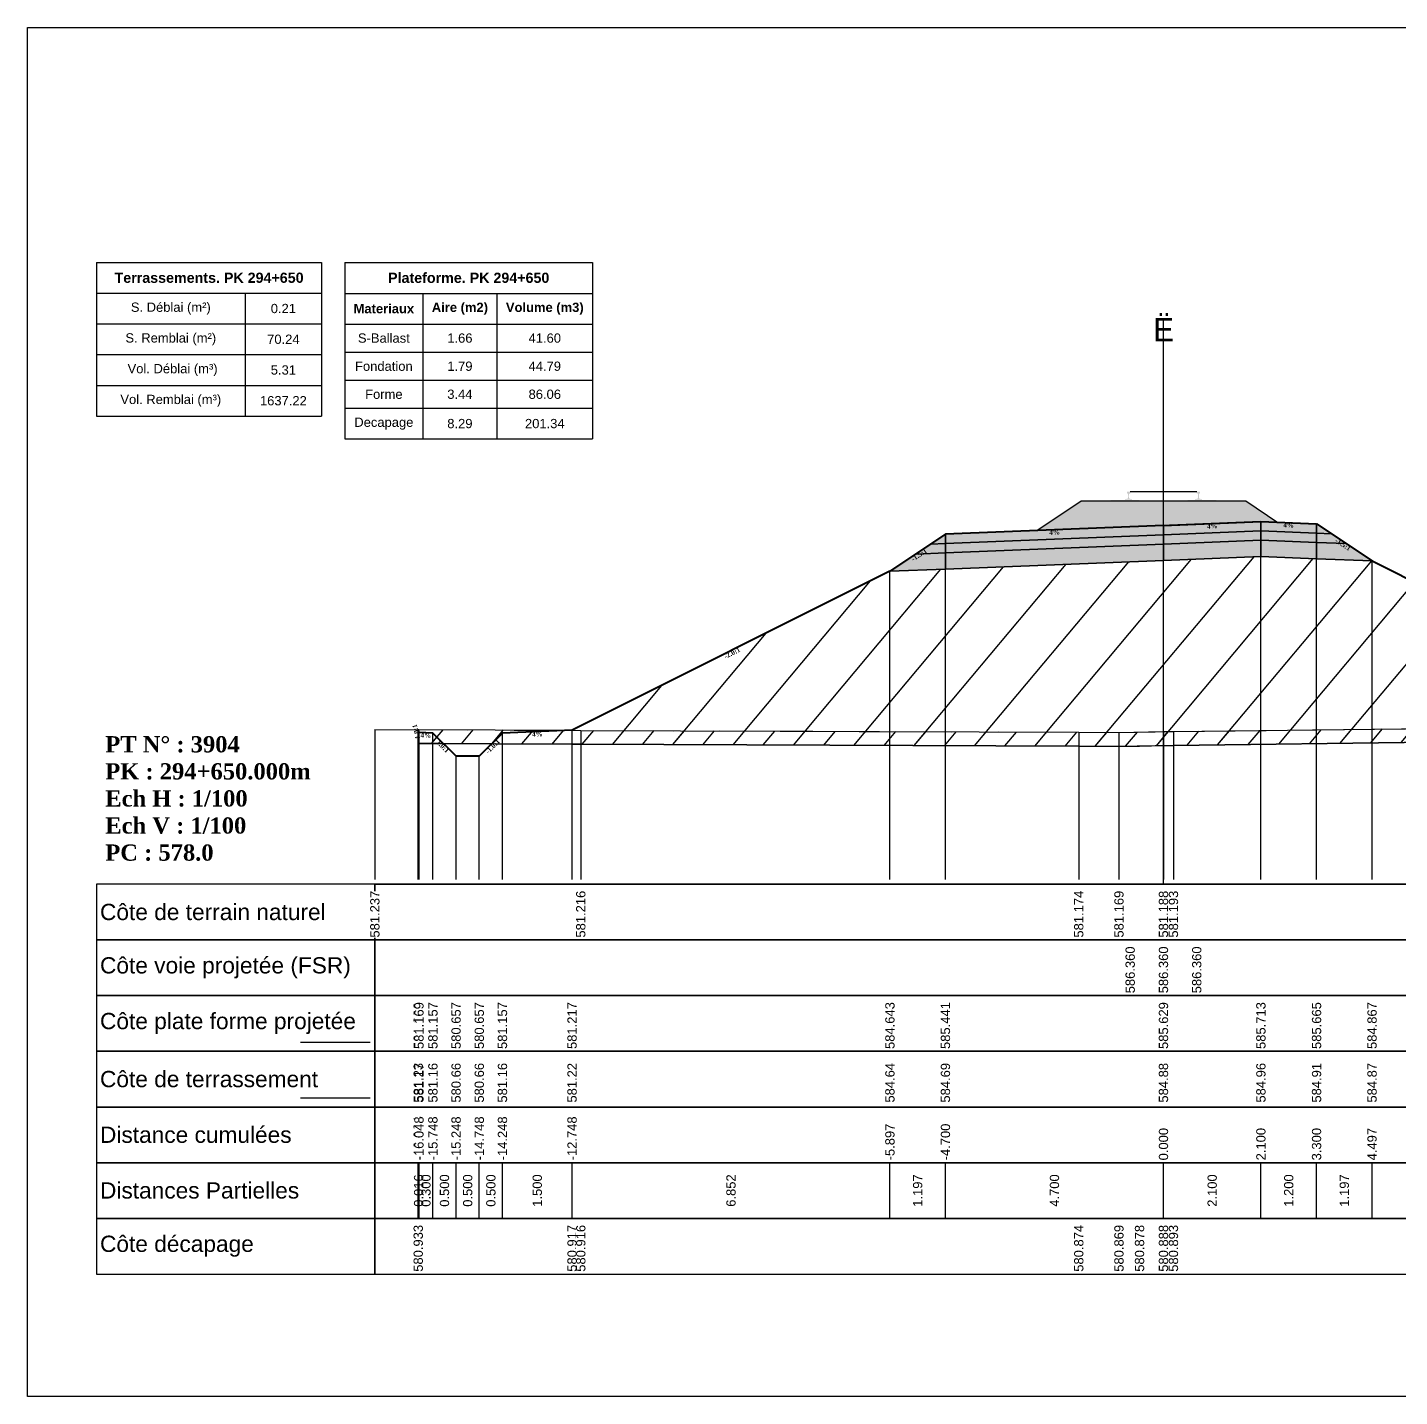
# Model space of a CAD drawing. Header units: millimetres. Extents: x 2762 to 3076, y 916 to 3305.
# Drawn here: x 2797.56 to 2827.14, y 2829.65 to 2859.15 of the extents above; entities that cross this region are included whole.
import ezdxf

# ---------------------------------------------------------------- set-up
doc = ezdxf.new("R2010")
doc.units = ezdxf.units.MM
doc.header["$LTSCALE"] = 2
doc.linetypes.add('CACHE', pattern=[9.525, 6.35, -3.175])
doc.linetypes.add('DASHED', pattern=[0.75, 0.5, -0.25])
for name, color, linetype in [('C-ANNO-TABL', 1, 'Continuous'), ('C-ANNO-TABL-TEXT', 150, 'Continuous'), ('C-ANNO-TABL-TITL', 150, 'Continuous'), ('C-ANNO-TABL-TTBL', 5, 'Continuous'), ('C-ROAD-CORR', 5, 'Continuous'), ('C-ROAD-SCTN', 7, 'Continuous')]:
    doc.layers.add(name, color=color, linetype=linetype)
doc.styles.add('ARIAL', font='arial.ttf')
doc.styles.add('C3D_Etiquette', font='romans.shx')
doc.styles.add('C3D_Profil_Travers', font='romans.shx')
doc.styles.get("Standard").update_dxf_attribs({"font": 'arial.ttf'})

msp = doc.modelspace()

# ---------------------------------------------------------------- hatches: boundary and pattern name
at = {"linetype": 'Continuous', "lineweight": -3}
msp.add_hatch(color=254, dxfattribs=at).paths.add_polyline_path([(2820.837, 2848.76), (2820.837, 2848.945), (2820.952, 2848.966), (2821.3, 2848.966), (2821.3, 2848.972), (2821.226, 2848.972), (2821.226, 2848.982), (2821.227, 2848.983), (2821.229, 2848.983), (2821.23, 2848.984), (2821.25, 2848.985), (2821.253, 2848.986), (2821.256, 2848.987), (2821.284, 2848.997), (2821.287, 2848.999), (2821.288, 2849), (2821.289, 2849.001), (2821.29, 2849.006), (2821.291, 2849.013), (2821.292, 2849.022), (2821.293, 2849.032), (2821.293, 2849.056), (2821.292, 2849.072), (2821.292, 2849.078), (2821.291, 2849.084), (2821.29, 2849.089), (2821.29, 2849.091), (2821.289, 2849.094), (2821.288, 2849.096), (2821.287, 2849.097), (2821.286, 2849.099), (2821.285, 2849.099), (2821.269, 2849.105), (2821.267, 2849.106), (2821.266, 2849.107), (2821.265, 2849.109), (2821.265, 2849.111), (2821.265, 2849.13), (2821.266, 2849.134), (2821.267, 2849.136), (2821.269, 2849.138), (2821.271, 2849.14), (2821.274, 2849.141), (2821.275, 2849.142), (2821.279, 2849.143), (2821.283, 2849.143), (2821.286, 2849.143), (2821.29, 2849.144), (2821.295, 2849.144), (2821.298, 2849.144), (2821.301, 2849.144), (2821.305, 2849.144), (2821.308, 2849.144), (2821.312, 2849.144), (2821.317, 2849.143), (2821.32, 2849.143), (2821.324, 2849.143), (2821.328, 2849.142), (2821.329, 2849.141), (2821.331, 2849.14), (2821.334, 2849.138), (2821.336, 2849.136), (2821.337, 2849.134), (2821.337, 2849.13), (2821.337, 2849.111), (2821.337, 2849.109), (2821.337, 2849.107), (2821.336, 2849.106), (2821.334, 2849.105), (2821.318, 2849.099), (2821.317, 2849.099), (2821.315, 2849.097), (2821.314, 2849.096), (2821.314, 2849.094), (2821.313, 2849.091), (2821.312, 2849.089), (2821.312, 2849.084), (2821.311, 2849.078), (2821.31, 2849.072), (2821.31, 2849.056), (2821.31, 2849.032), (2821.311, 2849.022), (2821.312, 2849.013), (2821.313, 2849.006), (2821.314, 2849.001), (2821.315, 2849), (2821.316, 2848.999), (2821.318, 2848.997), (2821.347, 2848.987), (2821.35, 2848.986), (2821.353, 2848.985), (2821.373, 2848.984), (2821.374, 2848.983), (2821.375, 2848.983), (2821.376, 2848.982), (2821.376, 2848.972), (2821.302, 2848.972), (2821.302, 2848.966), (2821.506, 2848.966), (2821.638, 2848.935), (2822.472, 2848.935), (2822.603, 2848.966), (2822.807, 2848.966), (2822.807, 2848.972), (2822.733, 2848.972), (2822.733, 2848.982), (2822.734, 2848.983), (2822.736, 2848.983), (2822.737, 2848.984), (2822.757, 2848.985), (2822.76, 2848.986), (2822.763, 2848.987), (2822.791, 2848.997), (2822.794, 2848.999), (2822.795, 2849), (2822.796, 2849.001), (2822.797, 2849.006), (2822.798, 2849.013), (2822.799, 2849.022), (2822.8, 2849.032), (2822.8, 2849.056), (2822.799, 2849.072), (2822.799, 2849.078), (2822.798, 2849.084), (2822.797, 2849.089), (2822.797, 2849.091), (2822.796, 2849.094), (2822.795, 2849.096), (2822.794, 2849.097), (2822.793, 2849.099), (2822.792, 2849.099), (2822.776, 2849.105), (2822.774, 2849.106), (2822.773, 2849.107), (2822.772, 2849.109), (2822.772, 2849.111), (2822.772, 2849.13), (2822.773, 2849.134), (2822.774, 2849.136), (2822.776, 2849.138), (2822.778, 2849.14), (2822.781, 2849.141), (2822.782, 2849.142), (2822.786, 2849.143), (2822.79, 2849.143), (2822.793, 2849.143), (2822.797, 2849.144), (2822.802, 2849.144), (2822.805, 2849.144), (2822.808, 2849.144), (2822.812, 2849.144), (2822.815, 2849.144), (2822.819, 2849.144), (2822.824, 2849.143), (2822.827, 2849.143), (2822.831, 2849.143), (2822.835, 2849.142), (2822.836, 2849.141), (2822.838, 2849.14), (2822.841, 2849.138), (2822.843, 2849.136), (2822.844, 2849.134), (2822.844, 2849.13), (2822.844, 2849.111), (2822.844, 2849.109), (2822.844, 2849.107), (2822.843, 2849.106), (2822.841, 2849.105), (2822.825, 2849.099), (2822.824, 2849.099), (2822.822, 2849.097), (2822.821, 2849.096), (2822.821, 2849.094), (2822.82, 2849.091), (2822.819, 2849.089), (2822.819, 2849.084), (2822.818, 2849.078), (2822.817, 2849.072), (2822.817, 2849.056), (2822.817, 2849.032), (2822.818, 2849.022), (2822.819, 2849.013), (2822.82, 2849.006), (2822.821, 2849.001), (2822.822, 2849), (2822.823, 2848.999), (2822.825, 2848.997), (2822.854, 2848.987), (2822.857, 2848.986), (2822.86, 2848.985), (2822.88, 2848.984), (2822.881, 2848.983), (2822.882, 2848.983), (2822.883, 2848.982), (2822.883, 2848.972), (2822.809, 2848.972), (2822.809, 2848.966), (2823.157, 2848.966), (2823.272, 2848.945), (2823.272, 2848.76)])
h = msp.add_hatch(dxfattribs=at)
h.set_pattern_fill('GRAVEL', color=252, scale=0.009, style=0)
h.set_pattern_definition([(228.0128, (2819.486781, 2848.532123), (-1.8288, -2.0574), [0.030755, -3.0447435]), (184.96974, (2819.466207, 2848.509263), (2.743199999, 0.228600013), [0.0527764, -5.2248644]), (132.51045, (2819.413629, 2848.504691), (2.286, -2.5146), [0.0372133, -3.684125]), (267.2737, (2819.324475, 2848.447541), (0.2286, 4.572), [0.0480604, -4.7579794]), (292.83365, (2819.322189, 2848.399535), (-1.143, 2.7432), [0.047127, -4.6655827]), (357.2737, (2819.340477, 2848.356101), (-4.572, 0.2286), [0.0480604, -4.7579794]), (37.69424, (2819.388483, 2848.353815), (-2.9718, -2.286), [0.0635574, -6.2921804]), (72.25533, (2819.438775, 2848.392677), (1.6002, 5.0292), [0.0600048, -5.940473]), (121.42957, (2819.457063, 2848.449827), (-1.8288, 2.9718), [0.048223, -4.774099]), (175.23636, (2819.431917, 2848.490975), (2.5146, -0.2286), [0.055054, -2.697654]), (222.39744, (2819.377053, 2848.495547), (-2.7432, -2.5146), [0.071197, -7.0485095]), (138.81407, (2819.55079, 2848.445255), (-1.6002, 1.3716), [0.0243004, -2.405751]), (171.46923, (2819.532501, 2848.461257), (2.9718, -0.4572), [0.0462314, -4.5769175]), (225, (2819.48678, 2848.46812), (-3e-17, -0.2286), [0.032329, -0.29096]), (203.1986, (2819.47078, 2848.495547), (1.143, 0.4572), [0.01741, -1.723556]), (291.8014, (2819.454777, 2848.48869), (-0.2286, 0.6858), [0.024621, -1.206428]), (30.9638, (2819.46392, 2848.46583), (0.6858, 0.4572), [0.039989, -1.292967]), (161.565, (2819.49821, 2848.4864), (0.4572, -0.2286), [0.028916, -0.693981]), (16.38954, (2819.322189, 2848.488689), (2.286, 0.6858), [0.040508, -4.0102944]), (70.34618, (2819.361051, 2848.500119), (-0.9144, -2.5146), [0.033984, -3.3643994]), (293.1986, (2819.49821, 2848.532123), (-0.4572, 1.143), [0.034819, -1.7061465]), (343.61046, (2819.511927, 2848.500119), (-2.286, 0.6858), [0.040508, -4.0102944]), (339.44395, (2819.32219, 2848.346957), (-1.143, 0.4572), [0.039063, -1.914096]), (294.77514, (2819.358765, 2848.333241), (-1.143, 2.5146), [0.0327305, -3.2403234]), (66.8014, (2819.500497, 2848.303523), (0.4572, 1.143), [0.034819, -1.7061465]), (17.35402, (2819.514213, 2848.335527), (-2.9718, -0.9144), [0.0383204, -3.793714]), (69.44395, (2819.388483, 2848.303523), (-0.4572, -1.143), [0.0195316, -1.933628]), (101.3099, (2819.48678, 2848.303523), (-0.2286, 0.9144), [0.011656, -1.1539795]), (165.9638, (2819.484495, 2848.314953), (0.6858, -0.2286), [0.047127, -0.895415]), (186.009, (2819.438775, 2848.326383), (2.286, 0.2286), [0.043674, -4.323723]), (303.69, (2819.46392, 2848.445255), (-0.2286, 0.4572), [0.032969, -0.79126]), (353.15723, (2819.482209, 2848.417823), (3.8862, -0.4572), [0.05756, -5.698441]), (60.9454, (2819.53936, 2848.410965), (-0.9144, -1.6002), [0.023536, -2.330045]), (90, (2819.5508, 2848.43154), (-0.2286, 0.2286), [0.013716, -0.214884]), (120.25644, (2819.434203, 2848.333241), (0.9144, -1.6002), [0.031758, -3.1440547]), (48.0128, (2819.418201, 2848.360673), (1.8288, 2.0574), [0.06151, -3.0139886]), (0, (2819.45935, 2848.4064), (0.2286, 0.2286), [0.059436, -0.169164]), (325.30485, (2819.518785, 2848.406393), (2.286, -1.6002), [0.036145, -3.5783385]), (254.0546, (2819.548503, 2848.38582), (-0.2286, -0.9144), [0.033285, -1.6309485]), (207.64598, (2819.539359, 2848.353815), (-4.3434, -2.286), [0.054193, -5.365122]), (175.42608, (2819.491353, 2848.328669), (-2.9718, 0.2286), [0.0573327, -5.675926])])
h.paths.add_polyline_path([(2819.322, 2848.304), (2820.28, 2848.942), (2823.83, 2848.942), (2824.519, 2848.482), (2824.155, 2848.497)])
h = msp.add_hatch(color=11, dxfattribs=at)
h.paths.add_polyline_path([(2825.355, 2848.249), (2825.355, 2848.449), (2825.674, 2848.236)])
h.paths.add_polyline_path([(2824.155, 2848.297), (2824.155, 2848.497), (2825.355, 2848.449), (2825.355, 2848.249)])
h.paths.add_polyline_path([(2822.055, 2848.213), (2822.055, 2848.413), (2824.155, 2848.497), (2824.155, 2848.297)])
h.paths.add_polyline_path([(2817.355, 2848.025), (2817.355, 2848.225), (2822.055, 2848.413), (2822.055, 2848.213)])
h.paths.add_polyline_path([(2817.035, 2848.012), (2817.355, 2848.225), (2817.355, 2848.025)])
h = msp.add_hatch(color=83, dxfattribs=at)
h.paths.add_polyline_path([(2825.355, 2847.699), (2825.355, 2848.049), (2825.993, 2848.023), (2826.551, 2847.651)])
h.paths.add_polyline_path([(2824.155, 2847.747), (2824.155, 2848.097), (2825.355, 2848.049), (2825.355, 2847.699)])
h.paths.add_polyline_path([(2822.055, 2847.663), (2822.055, 2848.013), (2824.155, 2848.097), (2824.155, 2847.747)])
h.paths.add_polyline_path([(2817.355, 2847.475), (2817.355, 2847.825), (2822.055, 2848.013), (2822.055, 2847.663)])
h.paths.add_polyline_path([(2816.158, 2847.427), (2816.716, 2847.799), (2817.355, 2847.825), (2817.355, 2847.475)])
h = msp.add_hatch(color=30, dxfattribs=at)
h.paths.add_polyline_path([(2825.355, 2848.049), (2825.355, 2848.249), (2825.674, 2848.236), (2825.993, 2848.023)])
h.paths.add_polyline_path([(2824.155, 2848.097), (2824.155, 2848.297), (2825.355, 2848.249), (2825.355, 2848.049)])
h.paths.add_polyline_path([(2822.055, 2848.013), (2822.055, 2848.213), (2824.155, 2848.297), (2824.155, 2848.097)])
h.paths.add_polyline_path([(2817.355, 2847.825), (2817.355, 2848.025), (2822.055, 2848.213), (2822.055, 2848.013)])
h.paths.add_polyline_path([(2816.716, 2847.799), (2817.035, 2848.012), (2817.355, 2848.025), (2817.355, 2847.825)])
h = msp.add_hatch(dxfattribs=at)
h.set_pattern_fill('_U', color=3, angle=50, style=0, pattern_type=0)
h.set_pattern_definition([(50, (2807.5742, 2843.7091), (-0.766044, 0.642788), [])])
h.paths.add_polyline_path([(2807.574, 2843.709), (2807.806, 2843.941), (2809.306, 2844.001), (2816.158, 2847.427), (2824.155, 2847.747), (2826.551, 2847.651), (2833.63, 2844.112), (2833.63, 2843.812), (2822.27, 2843.676), (2821.095, 2843.653), (2820.229, 2843.658), (2809.494, 2843.7)])
h.paths.add_polyline_path([(2805.99, 2843.716), (2805.99, 2844.016), (2806.006, 2843.953), (2806.306, 2843.941), (2806.534, 2843.714)])
h = msp.add_hatch(dxfattribs=at)
h.set_pattern_fill('_U', color=150, scale=0.5, angle=50, style=0, pattern_type=0)
h.set_pattern_definition([(50, (2807.5742, 2843.7091), (-0.383022, 0.321394), [])])
h.paths.add_polyline_path([(2807.574, 2843.709), (2807.806, 2843.941), (2809.306, 2844.001), (2809.494, 2844), (2820.229, 2843.958), (2821.095, 2843.953), (2822.27, 2843.976), (2833.63, 2844.112), (2833.63, 2843.812), (2822.27, 2843.676), (2821.095, 2843.653), (2820.229, 2843.658), (2809.494, 2843.7)])
h.paths.add_polyline_path([(2805.99, 2844.016), (2809.306, 2844.001), (2807.806, 2843.941), (2807.574, 2843.709), (2806.534, 2843.714), (2806.306, 2843.941), (2806.006, 2843.953)])
h.paths.add_polyline_path([(2805.99, 2843.716), (2805.99, 2844.016), (2806.006, 2843.953), (2806.306, 2843.941), (2806.534, 2843.714)])

# ---------------------------------------------------------------- linework, layer by layer
at = {"color": 7, "linetype": 'Continuous', "lineweight": -3}
for p, q in [((2822.055, 2840.684), (2822.055, 2852.884)), ((2805.054, 2840.684), (2839.056, 2840.684)), ((2805.99, 2833.484), (2805.99, 2834.684)), ((2806.006, 2833.484), (2806.006, 2834.684)), ((2806.006, 2833.484), (2806.006, 2834.684)), ((2806.306, 2833.484), (2806.306, 2834.684)), ((2806.306, 2833.484), (2806.306, 2834.684)), ((2806.806, 2833.484), (2806.806, 2834.684)), ((2806.806, 2833.484), (2806.806, 2834.684)), ((2807.306, 2833.484), (2807.306, 2834.684)), ((2807.306, 2833.484), (2807.306, 2834.684)), ((2807.806, 2833.484), (2807.806, 2834.684)), ((2807.806, 2833.484), (2807.806, 2834.684)), ((2809.306, 2833.484), (2809.306, 2834.684)), ((2809.306, 2833.484), (2809.306, 2834.684)), ((2816.158, 2833.484), (2816.158, 2834.684)), ((2816.158, 2833.484), (2816.158, 2834.684)), ((2817.355, 2833.484), (2817.355, 2834.684)), ((2817.355, 2833.484), (2817.355, 2834.684)), ((2822.055, 2833.484), (2822.055, 2834.684)), ((2822.055, 2833.484), (2822.055, 2834.684)), ((2824.155, 2833.484), (2824.155, 2834.684)), ((2824.155, 2833.484), (2824.155, 2834.684)), ((2825.355, 2833.484), (2825.355, 2834.684)), ((2825.355, 2833.484), (2825.355, 2834.684)), ((2826.551, 2833.484), (2826.551, 2834.684)), ((2826.551, 2833.484), (2826.551, 2834.684))]:
    msp.add_line(p, q, dxfattribs=at)
at = {"color": 251, "linetype": 'Continuous', "lineweight": -3}
for p, q in [((2819.322, 2848.304), (2820.28, 2848.942)), ((2820.28, 2848.942), (2823.83, 2848.942)), ((2823.83, 2848.942), (2824.519, 2848.482)), ((2817.355, 2848.225), (2822.055, 2848.413)), ((2824.155, 2848.497), (2819.322, 2848.304)), ((2822.055, 2848.413), (2824.155, 2848.497)), ((2822.055, 2848.213), (2822.055, 2848.413)), ((2822.055, 2848.413), (2822.055, 2848.213)), ((2824.519, 2848.482), (2824.155, 2848.497)), ((2824.155, 2848.297), (2824.155, 2848.497)), ((2824.155, 2848.497), (2825.355, 2848.449)), ((2824.155, 2848.497), (2824.155, 2848.297)), ((2825.355, 2848.249), (2825.355, 2848.449)), ((2825.355, 2848.449), (2825.674, 2848.236)), ((2825.355, 2848.449), (2825.355, 2848.249)), ((2817.035, 2848.012), (2817.355, 2848.225)), ((2817.355, 2848.025), (2817.355, 2848.225)), ((2817.355, 2848.225), (2817.355, 2848.025)), ((2822.055, 2848.213), (2817.355, 2848.025)), ((2824.155, 2848.297), (2822.055, 2848.213)), ((2825.355, 2848.249), (2824.155, 2848.297)), ((2825.674, 2848.236), (2825.355, 2848.249)), ((2817.355, 2848.025), (2817.035, 2848.012))]:
    msp.add_line(p, q, dxfattribs=at)
at = {"color": 53, "linetype": 'Continuous', "lineweight": -3}
for p, q in [((2817.355, 2848.025), (2822.055, 2848.213)), ((2822.055, 2848.213), (2824.155, 2848.297)), ((2822.055, 2848.013), (2822.055, 2848.213)), ((2822.055, 2848.213), (2822.055, 2848.013)), ((2824.155, 2848.097), (2822.055, 2848.013)), ((2822.055, 2848.013), (2824.155, 2848.097)), ((2824.155, 2848.097), (2824.155, 2848.297)), ((2824.155, 2848.297), (2825.355, 2848.249)), ((2824.155, 2848.297), (2824.155, 2848.097)), ((2825.355, 2848.049), (2824.155, 2848.097)), ((2824.155, 2847.747), (2824.155, 2848.097)), ((2824.155, 2848.097), (2825.355, 2848.049)), ((2824.155, 2848.097), (2824.155, 2847.747)), ((2825.355, 2848.049), (2825.355, 2848.249)), ((2825.355, 2848.249), (2825.674, 2848.236)), ((2825.355, 2848.249), (2825.355, 2848.049)), ((2825.674, 2848.236), (2825.993, 2848.023)), ((2816.158, 2847.427), (2816.716, 2847.799)), ((2816.716, 2847.799), (2817.035, 2848.012)), ((2817.355, 2847.825), (2816.716, 2847.799)), ((2816.716, 2847.799), (2817.355, 2847.825)), ((2817.035, 2848.012), (2817.355, 2848.025)), ((2817.355, 2847.825), (2817.355, 2848.025)), ((2817.355, 2848.025), (2817.355, 2847.825)), ((2822.055, 2848.013), (2817.355, 2847.825)), ((2817.355, 2847.825), (2822.055, 2848.013)), ((2817.355, 2847.475), (2817.355, 2847.825)), ((2817.355, 2847.825), (2817.355, 2847.475)), ((2822.055, 2847.663), (2822.055, 2848.013)), ((2822.055, 2848.013), (2822.055, 2847.663)), ((2825.993, 2848.023), (2825.355, 2848.049)), ((2825.355, 2847.699), (2825.355, 2848.049)), ((2825.355, 2848.049), (2825.993, 2848.023)), ((2825.355, 2848.049), (2825.355, 2847.699)), ((2825.993, 2848.023), (2826.551, 2847.651)), ((2817.355, 2847.475), (2816.158, 2847.427)), ((2822.055, 2847.663), (2817.355, 2847.475)), ((2824.155, 2847.747), (2822.055, 2847.663)), ((2825.355, 2847.699), (2824.155, 2847.747)), ((2826.551, 2847.651), (2825.355, 2847.699))]:
    msp.add_line(p, q, dxfattribs=at)
at = {"color": 253, "linetype": 'Continuous', "lineweight": -3}
for p, q in [((2816.158, 2847.427), (2824.155, 2847.747)), ((2824.155, 2847.747), (2826.551, 2847.651)), ((2826.551, 2847.651), (2833.63, 2844.112)), ((2809.306, 2844.001), (2816.158, 2847.427)), ((2805.99, 2844.016), (2809.306, 2844.001)), ((2806.006, 2843.953), (2805.99, 2844.016)), ((2805.99, 2843.716), (2805.99, 2844.016)), ((2805.99, 2844.016), (2806.006, 2843.953)), ((2805.99, 2843.716), (2805.99, 2844.016)), ((2805.99, 2844.016), (2806.006, 2843.953)), ((2806.306, 2843.941), (2806.006, 2843.953)), ((2806.006, 2843.953), (2806.306, 2843.941)), ((2806.006, 2843.953), (2806.306, 2843.941)), ((2806.534, 2843.714), (2806.306, 2843.941)), ((2806.306, 2843.941), (2806.534, 2843.714)), ((2806.306, 2843.941), (2806.534, 2843.714)), ((2807.574, 2843.709), (2807.806, 2843.941)), ((2807.806, 2843.941), (2807.574, 2843.709)), ((2807.574, 2843.709), (2807.806, 2843.941)), ((2807.806, 2843.941), (2809.306, 2844.001)), ((2809.306, 2844.001), (2807.806, 2843.941)), ((2807.806, 2843.941), (2809.306, 2844.001)), ((2809.306, 2844.001), (2809.494, 2844)), ((2809.494, 2844), (2820.229, 2843.958)), ((2820.229, 2843.958), (2821.095, 2843.953)), ((2821.095, 2843.953), (2822.27, 2843.976)), ((2822.27, 2843.976), (2833.63, 2844.112)), ((2806.534, 2843.714), (2805.99, 2843.716)), ((2806.534, 2843.714), (2805.99, 2843.716)), ((2807.574, 2843.709), (2806.534, 2843.714)), ((2806.534, 2843.714), (2807.574, 2843.709)), ((2806.806, 2843.441), (2806.534, 2843.714)), ((2807.574, 2843.709), (2807.306, 2843.441)), ((2809.494, 2843.7), (2807.574, 2843.709)), ((2809.494, 2843.7), (2807.574, 2843.709)), ((2820.229, 2843.658), (2809.494, 2843.7)), ((2820.229, 2843.658), (2809.494, 2843.7)), ((2821.095, 2843.653), (2820.229, 2843.658)), ((2821.095, 2843.653), (2820.229, 2843.658)), ((2822.27, 2843.676), (2821.095, 2843.653)), ((2822.27, 2843.676), (2821.095, 2843.653)), ((2833.63, 2843.812), (2822.27, 2843.676)), ((2833.63, 2843.812), (2822.27, 2843.676)), ((2807.306, 2843.441), (2806.806, 2843.441))]:
    msp.add_line(p, q, dxfattribs=at)
at = {"color": 8, "linetype": 'CACHE', "lineweight": -3}
for p, q in [((2817.355, 2840.784), (2817.355, 2847.475)), ((2822.055, 2840.784), (2822.055, 2847.663)), ((2822.055, 2840.784), (2822.055, 2847.663)), ((2824.155, 2840.784), (2824.155, 2847.747)), ((2825.355, 2840.784), (2825.355, 2847.699)), ((2826.551, 2840.784), (2826.551, 2847.651)), ((2816.158, 2840.784), (2816.158, 2847.427)), ((2805.99, 2840.784), (2805.99, 2844.016)), ((2806.006, 2840.784), (2806.006, 2843.953)), ((2806.306, 2840.784), (2806.306, 2843.941)), ((2807.806, 2840.784), (2807.806, 2843.941)), ((2809.306, 2840.784), (2809.306, 2844.001)), ((2806.806, 2840.784), (2806.806, 2843.441)), ((2807.306, 2840.784), (2807.306, 2843.441))]:
    msp.add_line(p, q, dxfattribs=at)
at = {"color": 105, "linetype": 'DASHED', "lineweight": -3, "ltscale": 2}
for p, q in [((2805.055, 2844.021), (2809.494, 2844)), ((2809.494, 2844), (2820.229, 2843.958)), ((2820.229, 2843.958), (2821.095, 2843.953)), ((2821.095, 2843.953), (2822.055, 2843.972)), ((2822.055, 2843.972), (2822.27, 2843.976)), ((2822.27, 2843.976), (2839.055, 2844.176))]:
    msp.add_line(p, q, dxfattribs=at)
at = {"color": 98, "linetype": 'CACHE', "lineweight": -3}
for p, q in [((2805.055, 2844.021), (2805.055, 2840.784)), ((2809.494, 2844), (2809.494, 2840.784)), ((2820.229, 2843.958), (2820.229, 2840.784)), ((2821.095, 2843.953), (2821.095, 2840.784)), ((2822.055, 2843.972), (2822.055, 2840.784)), ((2822.27, 2843.976), (2822.27, 2840.784))]:
    msp.add_line(p, q, dxfattribs=at)
at = {"color": 6, "linetype": 'Continuous', "lineweight": -3}
for p, q in [((2805.99, 2843.716), (2809.306, 2843.701)), ((2809.306, 2843.701), (2809.494, 2843.7)), ((2809.494, 2843.7), (2820.229, 2843.658)), ((2820.229, 2843.658), (2821.095, 2843.653)), ((2821.095, 2843.653), (2821.539, 2843.662)), ((2821.539, 2843.662), (2822.055, 2843.672)), ((2822.055, 2843.672), (2822.27, 2843.676)), ((2822.27, 2843.676), (2833.63, 2843.812))]:
    msp.add_line(p, q, dxfattribs=at)
at = {"color": 154, "linetype": 'Continuous', "lineweight": -3}
msp.add_line((2803.454, 2837.284), (2804.954, 2837.284), dxfattribs=at)
at = {"color": 1, "linetype": 'Continuous', "lineweight": -3}
msp.add_line((2803.454, 2836.084), (2804.954, 2836.084), dxfattribs=at)
at = {"color": 7, "linetype": 'Continuous', "lineweight": -3}
for points in [[(2805.054, 2839.484), (2805.054, 2840.684), (2799.054, 2840.684), (2799.054, 2839.484)], [(2805.054, 2839.484), (2839.056, 2839.484), (2839.056, 2840.684), (2805.054, 2840.684)], [(2805.054, 2838.284), (2805.054, 2839.484), (2799.054, 2839.484), (2799.054, 2838.284)], [(2805.054, 2838.284), (2839.056, 2838.284), (2839.056, 2839.484), (2805.054, 2839.484)], [(2805.054, 2837.084), (2805.054, 2838.284), (2799.054, 2838.284), (2799.054, 2837.084)], [(2805.054, 2837.084), (2839.056, 2837.084), (2839.056, 2838.284), (2805.054, 2838.284)], [(2805.054, 2835.884), (2805.054, 2837.084), (2799.054, 2837.084), (2799.054, 2835.884)], [(2805.054, 2835.884), (2839.056, 2835.884), (2839.056, 2837.084), (2805.054, 2837.084)], [(2805.054, 2834.684), (2805.054, 2835.884), (2799.054, 2835.884), (2799.054, 2834.684)], [(2805.054, 2834.684), (2839.056, 2834.684), (2839.056, 2835.884), (2805.054, 2835.884)], [(2805.054, 2833.484), (2805.054, 2834.684), (2799.054, 2834.684), (2799.054, 2833.484)], [(2805.054, 2833.484), (2839.056, 2833.484), (2839.056, 2834.684), (2805.054, 2834.684)], [(2805.054, 2832.284), (2805.054, 2833.484), (2799.054, 2833.484), (2799.054, 2832.284)], [(2805.054, 2832.284), (2839.056, 2832.284), (2839.056, 2833.484), (2805.054, 2833.484)]]:
    msp.add_3dface(points, dxfattribs=at)
at = {"layer": 'C-ANNO-TABL', "color": 7, "linetype": 'Continuous', "lineweight": -3}
for p, q in [((2799.054, 2853.419), (2802.256, 2853.419)), ((2802.256, 2853.419), (2803.907, 2853.419)), ((2802.256, 2853.419), (2802.256, 2852.757)), ((2804.407, 2853.416), (2806.089, 2853.416)), ((2806.089, 2853.416), (2807.685, 2853.416)), ((2806.089, 2853.416), (2806.089, 2852.754)), ((2807.685, 2853.416), (2809.748, 2853.416)), ((2807.685, 2853.416), (2807.685, 2852.754)), ((2799.054, 2852.757), (2802.256, 2852.757)), ((2802.256, 2852.757), (2803.907, 2852.757)), ((2802.256, 2852.757), (2802.256, 2852.095)), ((2804.407, 2852.754), (2806.089, 2852.754)), ((2806.089, 2852.754), (2807.685, 2852.754)), ((2806.089, 2852.754), (2806.089, 2852.147)), ((2807.685, 2852.754), (2809.748, 2852.754)), ((2807.685, 2852.754), (2807.685, 2852.147)), ((2799.054, 2852.095), (2802.256, 2852.095)), ((2802.256, 2852.095), (2803.907, 2852.095)), ((2802.256, 2852.095), (2802.256, 2851.432)), ((2804.407, 2852.147), (2806.089, 2852.147)), ((2806.089, 2852.147), (2807.685, 2852.147)), ((2806.089, 2852.147), (2806.089, 2851.543)), ((2807.685, 2852.147), (2809.748, 2852.147)), ((2807.685, 2852.147), (2807.685, 2851.543)), ((2799.054, 2851.432), (2802.256, 2851.432)), ((2802.256, 2851.432), (2803.907, 2851.432)), ((2802.256, 2851.432), (2802.256, 2850.77)), ((2804.407, 2851.543), (2806.089, 2851.543)), ((2806.089, 2851.543), (2807.685, 2851.543)), ((2806.089, 2851.543), (2806.089, 2850.939)), ((2807.685, 2851.543), (2809.748, 2851.543)), ((2807.685, 2851.543), (2807.685, 2850.939)), ((2804.407, 2850.939), (2806.089, 2850.939)), ((2806.089, 2850.939), (2807.685, 2850.939)), ((2806.089, 2850.939), (2806.089, 2850.28)), ((2807.685, 2850.939), (2809.748, 2850.939)), ((2807.685, 2850.939), (2807.685, 2850.28))]:
    msp.add_line(p, q, dxfattribs=at)
at = {"layer": 'C-ANNO-TABL-TTBL', "color": 7, "linetype": 'Continuous', "lineweight": -3}
for p, q in [((2799.054, 2854.084), (2803.907, 2854.084)), ((2799.054, 2854.084), (2799.054, 2853.419)), ((2803.907, 2854.084), (2803.907, 2853.419)), ((2804.407, 2854.084), (2809.748, 2854.084)), ((2804.407, 2854.084), (2804.407, 2853.416)), ((2809.748, 2854.084), (2809.748, 2853.416)), ((2799.054, 2853.419), (2799.054, 2852.757)), ((2803.907, 2853.419), (2803.907, 2852.757)), ((2804.407, 2853.416), (2804.407, 2852.754)), ((2809.748, 2853.416), (2809.748, 2852.754)), ((2799.054, 2852.757), (2799.054, 2852.095)), ((2803.907, 2852.757), (2803.907, 2852.095)), ((2804.407, 2852.754), (2804.407, 2852.147)), ((2809.748, 2852.754), (2809.748, 2852.147)), ((2799.054, 2852.095), (2799.054, 2851.432)), ((2803.907, 2852.095), (2803.907, 2851.432)), ((2804.407, 2852.147), (2804.407, 2851.543)), ((2809.748, 2852.147), (2809.748, 2851.543)), ((2799.054, 2851.432), (2799.054, 2850.77)), ((2803.907, 2851.432), (2803.907, 2850.77)), ((2804.407, 2851.543), (2804.407, 2850.939)), ((2809.748, 2851.543), (2809.748, 2850.939)), ((2799.054, 2850.77), (2802.256, 2850.77)), ((2802.256, 2850.77), (2803.907, 2850.77)), ((2804.407, 2850.939), (2804.407, 2850.28)), ((2809.748, 2850.939), (2809.748, 2850.28)), ((2804.407, 2850.28), (2806.089, 2850.28)), ((2806.089, 2850.28), (2807.685, 2850.28)), ((2807.685, 2850.28), (2809.748, 2850.28))]:
    msp.add_line(p, q, dxfattribs=at)
at = {"layer": 'C-ROAD-CORR', "color": 1, "linetype": 'Continuous', "lineweight": 40}
for p, q in [((2822.055, 2848.413), (2817.355, 2848.225)), ((2822.055, 2848.413), (2824.155, 2848.497)), ((2824.155, 2848.497), (2825.355, 2848.449)), ((2825.355, 2848.449), (2826.551, 2847.651)), ((2817.355, 2848.225), (2816.158, 2847.427)), ((2826.551, 2847.651), (2833.63, 2844.112)), ((2816.158, 2847.427), (2809.306, 2844.001)), ((2806.006, 2843.953), (2805.99, 2844.016)), ((2806.306, 2843.941), (2806.006, 2843.953)), ((2806.806, 2843.441), (2806.306, 2843.941)), ((2807.806, 2843.941), (2807.306, 2843.441)), ((2809.306, 2844.001), (2807.806, 2843.941)), ((2807.306, 2843.441), (2806.806, 2843.441))]:
    msp.add_line(p, q, dxfattribs=at)
at = {"layer": 'C-ROAD-CORR', "color": 102, "linetype": 'Continuous', "lineweight": -3, "ltscale": 0.5}
for p, q in [((2817.355, 2847.475), (2816.158, 2847.427)), ((2822.055, 2847.663), (2817.355, 2847.475)), ((2822.055, 2847.663), (2824.155, 2847.747)), ((2824.155, 2847.747), (2825.355, 2847.699)), ((2825.355, 2847.699), (2826.551, 2847.651))]:
    msp.add_line(p, q, dxfattribs=at)
at = {"layer": 'C-ROAD-CORR', "color": 1, "linetype": 'Continuous', "lineweight": -3}
for p, q in [((2806.806, 2843.441), (2806.306, 2843.941)), ((2807.806, 2843.941), (2807.306, 2843.441))]:
    msp.add_line(p, q, dxfattribs=at)
at = {"layer": 'C-ROAD-SCTN', "color": 154, "linetype": 'Continuous', "lineweight": -3}
for p, q in [((2821.337, 2849.144), (2822.055, 2849.144)), ((2822.055, 2849.144), (2822.772, 2849.144)), ((2817.355, 2848.225), (2822.055, 2848.413)), ((2822.055, 2848.413), (2824.155, 2848.497)), ((2824.155, 2848.497), (2825.355, 2848.449)), ((2825.355, 2848.449), (2826.551, 2847.651)), ((2816.158, 2847.427), (2817.355, 2848.225)), ((2826.551, 2847.651), (2833.63, 2844.112)), ((2809.306, 2844.001), (2816.158, 2847.427)), ((2805.99, 2844.016), (2806.006, 2843.953)), ((2806.006, 2843.953), (2806.306, 2843.941)), ((2806.306, 2843.941), (2806.806, 2843.441)), ((2807.306, 2843.441), (2807.806, 2843.941)), ((2807.806, 2843.941), (2809.306, 2844.001)), ((2806.806, 2843.441), (2807.306, 2843.441))]:
    msp.add_line(p, q, dxfattribs=at)
at = {"layer": 'C-ROAD-SCTN', "color": 140, "linetype": 'Continuous', "lineweight": -3}
for p, q in [((2819.322, 2848.304), (2820.28, 2848.942)), ((2820.28, 2848.942), (2820.323, 2848.942)), ((2820.323, 2848.942), (2822.055, 2848.942)), ((2822.055, 2848.942), (2823.786, 2848.942)), ((2823.786, 2848.942), (2823.83, 2848.942)), ((2823.83, 2848.942), (2824.519, 2848.482))]:
    msp.add_line(p, q, dxfattribs=at)
at = {"layer": 'C-ROAD-SCTN', "color": 1, "linetype": 'Continuous', "lineweight": -3}
for p, q in [((2816.158, 2847.427), (2817.355, 2847.475)), ((2817.355, 2847.475), (2822.055, 2847.663)), ((2822.055, 2847.663), (2824.155, 2847.747)), ((2824.155, 2847.747), (2825.355, 2847.699)), ((2825.355, 2847.699), (2826.551, 2847.651)), ((2826.551, 2847.651), (2833.63, 2844.112)), ((2809.306, 2844.001), (2816.158, 2847.427)), ((2805.99, 2844.016), (2806.006, 2843.953)), ((2806.006, 2843.953), (2806.306, 2843.941)), ((2806.306, 2843.941), (2806.806, 2843.441)), ((2807.306, 2843.441), (2807.806, 2843.941)), ((2807.806, 2843.941), (2809.306, 2844.001)), ((2806.806, 2843.441), (2807.306, 2843.441))]:
    msp.add_line(p, q, dxfattribs=at)

# ---------------------------------------------------------------- texts
at = {"color": 7, "linetype": 'Continuous', "lineweight": -3}
for s, insert, char_height, attachment_point, style in [('{\\fWingdings|b0|i0|c2|p0;Ë}', (2822.055, 2852.384), 0.5, 8, 'C3D_Profil_Travers'), ('{\\fTimes New Roman|b1|i0|c0|p18;PT N° : 3904\\PPK : 294+650.000m\\PEch H : 1/100\\PEch V : 1/100\\PPC : 578.0}', (2799.243, 2841.184), 0.35, 7, 'C3D_Profil_Travers'), ('{\\fArial|b0|i0|c0|p34;Côte de terrain naturel}', (2799.129, 2840.084), 0.35, 4, 'C3D_Etiquette'), ('{\\fArial|b0|i0|c0|p34;Côte plate forme projetée}', (2799.129, 2837.684), 0.35, 4, 'C3D_Etiquette'), ('{\\fArial|b0|i0|c0|p34;Côte de terrassement}', (2799.129, 2836.484), 0.35, 4, 'C3D_Etiquette'), ('{\\fArial|b0|i0|c0|p34;Distance cumulées}', (2799.129, 2835.284), 0.35, 4, 'C3D_Etiquette'), ('{\\fArial|b0|i0|c0|p34;Distances Partielles}', (2799.129, 2834.084), 0.35, 4, 'C3D_Etiquette'), ('{\\fArial|b0|i0|c0|p34;Côte décapage}', (2799.129, 2832.884), 0.35, 4, 'C3D_Etiquette')]:
    msp.add_mtext(s, dxfattribs=dict(at, insert=insert, char_height=char_height, attachment_point=attachment_point, style=style))
at = {"color": 7, "linetype": 'Continuous', "lineweight": -3, "char_height": 0.1, "style": 'C3D_Etiquette'}
for s, insert, width, attachment_point, rotation in [('{\\fTimes New Roman|b1|i0|c0|p18;4%}', (2823.105, 2848.451), 0.37094, 2, 2.2906), ('{\\fTimes New Roman|b1|i0|c0|p18;4%}', (2824.754, 2848.469), 0.42071, 2, 357.7094), ('{\\fTimes New Roman|b1|i0|c0|p18;4%}', (2819.705, 2848.315), 0.42071, 2, 2.2906), ('{\\fTimes New Roman|b1|i0|c0|p18;-1.5:1}', (2825.951, 2848.047), 0.34598, 2, 326.3099), ('{\\fTimes New Roman|b1|i0|c0|p18;-1.5:1}', (2816.758, 2847.823), 0.34598, 2, 33.6901), ('{\\fTimes New Roman|b1|i0|c0|p18;-2.0:1}', (2812.734, 2845.71), 0.34598, 2, 26.5651), ('{\\fTimes New Roman|b1|i0|c0|p18;1.0:1}', (2805.994, 2843.984), 0.29446, 8, 104.0362), ('{\\fTimes New Roman|b1|i0|c0|p18;4%}', (2806.156, 2843.943), 0.37094, 2, 357.7094), ('{\\fTimes New Roman|b1|i0|c0|p18;4%}', (2808.556, 2843.967), 0.42071, 2, 2.2906), ('{\\fTimes New Roman|b1|i0|c0|p18;1.0:1}', (2806.553, 2843.688), 0.29001, 2, 315), ('{\\fTimes New Roman|b1|i0|c0|p18;-1.0:1}', (2807.559, 2843.688), 0.34598, 2, 45)]:
    msp.add_mtext(s, dxfattribs=dict(at, insert=insert, width=width, attachment_point=attachment_point, rotation=rotation))
at = {"color": 7, "linetype": 'Continuous', "lineweight": -3, "insert": (2799.129, 2838.884), "char_height": 0.35, "attachment_point": 4}
msp.add_mtext('{\\fArial|b0|i0|c0|p34;Côte voie projetée (FSR)}', dxfattribs=at)
at = {"color": 7, "linetype": 'Continuous', "lineweight": -3, "char_height": 0.2, "rotation": 90, "style": 'C3D_Profil_Travers'}
for s, insert, attachment_point in [('{\\fArial|b0|i0|c0|p34;581.23}', (2805.99, 2835.979), 4), ('{\\fArial|b0|i0|c0|p34;581.17}', (2806.006, 2835.979), 4), ('{\\fArial|b0|i0|c0|p34;581.16}', (2806.306, 2835.979), 4), ('{\\fArial|b0|i0|c0|p34;580.66}', (2806.806, 2835.979), 4), ('{\\fArial|b0|i0|c0|p34;580.66}', (2807.306, 2835.979), 4), ('{\\fArial|b0|i0|c0|p34;581.16}', (2807.806, 2835.979), 4), ('{\\fArial|b0|i0|c0|p34;581.22}', (2809.306, 2835.979), 4), ('{\\fArial|b0|i0|c0|p34;584.64}', (2816.158, 2835.979), 4), ('{\\fArial|b0|i0|c0|p34;584.69}', (2817.355, 2835.979), 4), ('{\\fArial|b0|i0|c0|p34;584.88}', (2822.055, 2835.979), 4), ('{\\fArial|b0|i0|c0|p34;584.96}', (2824.155, 2835.979), 4), ('{\\fArial|b0|i0|c0|p34;584.91}', (2825.355, 2835.979), 4), ('{\\fArial|b0|i0|c0|p34;584.87}', (2826.551, 2835.979), 4), ('{\\fArial|b0|i0|c0|p34;0.016}', (2805.998, 2834.084), 5), ('{\\fArial|b0|i0|c0|p34;0.300}', (2806.156, 2834.084), 5), ('{\\fArial|b0|i0|c0|p34;0.500}', (2806.556, 2834.084), 5), ('{\\fArial|b0|i0|c0|p34;0.500}', (2807.056, 2834.084), 5), ('{\\fArial|b0|i0|c0|p34;0.500}', (2807.556, 2834.084), 5), ('{\\fArial|b0|i0|c0|p34;1.500}', (2808.556, 2834.084), 5), ('{\\fArial|b0|i0|c0|p34;6.852}', (2812.732, 2834.084), 5), ('{\\fArial|b0|i0|c0|p34;1.197}', (2816.756, 2834.084), 5), ('{\\fArial|b0|i0|c0|p34;4.700}', (2819.705, 2834.084), 5), ('{\\fArial|b0|i0|c0|p34;2.100}', (2823.105, 2834.084), 5), ('{\\fArial|b0|i0|c0|p34;1.200}', (2824.755, 2834.084), 5), ('{\\fArial|b0|i0|c0|p34;1.197}', (2825.953, 2834.084), 5)]:
    msp.add_mtext(s, dxfattribs=dict(at, insert=insert, attachment_point=attachment_point))
at = {"layer": 'C-ANNO-TABL-TEXT', "color": 7, "linetype": 'Continuous', "lineweight": -3, "char_height": 0.2, "attachment_point": 5, "style": 'ARIAL'}
for s, insert in [('{\\fArial|b0|i0|c0|p34;\\C7;0.21}', (2803.082, 2853.088)), ('{\\fArial|b0|i0|c0|p34;\\C7;70.24}', (2803.082, 2852.426)), ('{\\fArial|b0|i0|c0|p34;\\C7;S-Ballast}', (2805.248, 2852.451)), ('{\\fArial|b0|i0|c0|p34;\\C7;1.66}', (2806.887, 2852.451)), ('{\\C18;\\c0;41.60}', (2808.717, 2852.451)), ('{\\fArial|b0|i0|c0|p34;\\C7;Fondation}', (2805.248, 2851.845)), ('{\\fArial|b0|i0|c0|p34;\\C7;1.79}', (2806.887, 2851.845)), ('{\\C18;\\c0;44.79}', (2808.717, 2851.845)), ('{\\fArial|b0|i0|c0|p34;\\C7;5.31}', (2803.082, 2851.764)), ('{\\fArial|b0|i0|c0|p34;\\C7;Forme}', (2805.248, 2851.241)), ('{\\fArial|b0|i0|c0|p34;\\C7;3.44}', (2806.887, 2851.241)), ('{\\C18;\\c0;86.06}', (2808.717, 2851.241)), ('{\\fArial|b0|i0|c0|p34;\\C7;1637.22}', (2803.082, 2851.101)), ('{\\fArial|b0|i0|c0|p34;\\C7;Decapage}', (2805.248, 2850.609)), ('{\\fArial|b0|i0|c0|p34;\\C7;8.29}', (2806.887, 2850.609)), ('{\\C18;\\c0;201.34}', (2808.717, 2850.609))]:
    msp.add_mtext(s, dxfattribs=dict(at, insert=insert))
at = {"layer": 'C-ANNO-TABL-TITL', "color": 7, "linetype": 'Continuous', "lineweight": -3, "attachment_point": 5, "style": 'ARIAL'}
for s, insert, char_height in [('{\\fArial|b1|i0|c0|p34;\\C7;Terrassements. PK 294+650}', (2801.48, 2853.751), 0.22), ('{\\fArial|b1|i0|c0|p34;\\C18;\\c0;Plateforme. PK 294+650}', (2807.077, 2853.75), 0.22), ('{\\fArial|b0|i0|c0|p34;\\C7;S. Déblai (m²) }', (2800.655, 2853.088), 0.2), ('{\\fArial|b1|i0|c0|p34;\\C7;Materiaux   }', (2805.248, 2853.085), 0.2), ('{\\fArial|b1|i0|c0|p34;\\C7;Aire (m2)}', (2806.887, 2853.085), 0.2), ('{\\fArial|b1|i0|c0|p34;\\C7;Volume (m3)}', (2808.717, 2853.085), 0.2), ('{\\fArial|b0|i0|c0|p34;\\C7;S. Remblai (m²) }', (2800.655, 2852.426), 0.2), ('{\\fArial|b0|i0|c0|p34;\\C7; Vol. Déblai (m³) }', (2800.655, 2851.764), 0.2), ('{\\fArial|b0|i0|c0|p34;\\C7;Vol. Remblai (m³)}', (2800.655, 2851.101), 0.2)]:
    msp.add_mtext(s, dxfattribs=dict(at, insert=insert, char_height=char_height))

# ---------------------------------------------------------------- next in the draw order: texts
at = {"color": 7, "linetype": 'Continuous', "lineweight": -3, "char_height": 0.2, "attachment_point": 4, "rotation": 90, "style": 'C3D_Profil_Travers', "bg_fill": 3, "box_fill_scale": 1.000375, "bg_fill_color": 256, "bg_fill_true_color": 13158600, "bg_fill_transparency": 0}
for s, insert, width in [('{\\fArial|b0|i0|c0|p34;581.237}', (2805.055, 2839.534), 0.99553), ('{\\fArial|b0|i0|c0|p34;581.216}', (2809.494, 2839.534), 0.99539), ('{\\fArial|b0|i0|c0|p34;581.174}', (2820.229, 2839.534), 0.99471), ('{\\fArial|b0|i0|c0|p34;581.169}', (2821.095, 2839.534), 0.99595), ('{\\fArial|b0|i0|c0|p34;581.188}', (2822.055, 2839.534), 0.99595), ('{\\fArial|b0|i0|c0|p34;586.360}', (2821.337, 2838.334), 0.99484), ('{\\fArial|b0|i0|c0|p34;586.360}', (2822.055, 2838.334), 0.99484), ('{\\fArial|b0|i0|c0|p34;586.360}', (2822.772, 2838.334), 0.99484), ('{\\fArial|b0|i0|c0|p34;581.233}', (2805.99, 2837.134), 0.99553), ('{\\fArial|b0|i0|c0|p34;580.657}', (2806.806, 2837.134), 0.99553), ('{\\fArial|b0|i0|c0|p34;580.657}', (2807.306, 2837.134), 0.99553), ('{\\fArial|b0|i0|c0|p34;581.157}', (2807.806, 2837.134), 0.99553), ('{\\fArial|b0|i0|c0|p34;581.217}', (2809.306, 2837.134), 0.99553), ('{\\fArial|b0|i0|c0|p34;584.643}', (2816.158, 2837.134), 0.99553), ('{\\fArial|b0|i0|c0|p34;585.441}', (2817.355, 2837.134), 0.95654), ('{\\fArial|b0|i0|c0|p34;585.629}', (2822.055, 2837.134), 0.99595), ('{\\fArial|b0|i0|c0|p34;585.713}', (2824.155, 2837.134), 0.99553), ('{\\fArial|b0|i0|c0|p34;585.665}', (2825.355, 2837.134), 0.99705), ('{\\fArial|b0|i0|c0|p34;584.867}', (2826.551, 2837.134), 0.99553), ('{\\fArial|b0|i0|c0|p34;\\C256;-16.064}', (2805.99, 2834.734), 0.93449), ('{\\fArial|b0|i0|c0|p34;\\C256;-15.248}', (2806.806, 2834.734), 0.93573), ('{\\fArial|b0|i0|c0|p34;\\C256;-14.748}', (2807.306, 2834.734), 0.93573), ('{\\fArial|b0|i0|c0|p34;\\C256;-14.248}', (2807.806, 2834.734), 0.93573), ('{\\fArial|b0|i0|c0|p34;\\C256;-12.748}', (2809.306, 2834.734), 0.93573), ('{\\fArial|b0|i0|c0|p34;\\C256;-5.897}', (2816.158, 2834.734), 0.77838), ('{\\fArial|b0|i0|c0|p34;\\C256;-4.700}', (2817.355, 2834.734), 0.77769), ('{\\fArial|b0|i0|c0|p34;\\C256;0.000}', (2822.055, 2834.734), 0.68096), ('{\\fArial|b0|i0|c0|p34;\\C256;2.100}', (2824.155, 2834.734), 0.6844), ('{\\fArial|b0|i0|c0|p34;\\C256;3.300}', (2825.355, 2834.734), 0.68082), ('{\\fArial|b0|i0|c0|p34;\\C256;4.497}', (2826.551, 2834.734), 0.68978), ('{\\fArial|b0|i0|c0|p34;580.933}', (2805.99, 2832.334), 0.99553), ('{\\fArial|b0|i0|c0|p34;580.917}', (2809.306, 2832.334), 0.99553), ('{\\fArial|b0|i0|c0|p34;580.874}', (2820.229, 2832.334), 0.99471), ('{\\fArial|b0|i0|c0|p34;580.869}', (2821.095, 2832.334), 0.99595), ('{\\fArial|b0|i0|c0|p34;580.878}', (2821.539, 2832.334), 0.99595), ('{\\fArial|b0|i0|c0|p34;580.888}', (2822.055, 2832.334), 0.99595)]:
    msp.add_mtext(s, dxfattribs=dict(at, insert=insert, width=width))

# ---------------------------------------------------------------- next in the draw order: texts
for s, insert, width in [('{\\fArial|b0|i0|c0|p34;581.193}', (2822.27, 2839.534), 0.99553), ('{\\fArial|b0|i0|c0|p34;581.169}', (2806.006, 2837.134), 0.99595), ('{\\fArial|b0|i0|c0|p34;\\C256;-16.048}', (2806.006, 2834.734), 0.93573), ('{\\fArial|b0|i0|c0|p34;580.916}', (2809.494, 2832.334), 0.99539), ('{\\fArial|b0|i0|c0|p34;580.893}', (2822.27, 2832.334), 0.99553)]:
    msp.add_mtext(s, dxfattribs=dict(at, insert=insert, width=width))

# ---------------------------------------------------------------- next in the draw order: texts
for s, insert, width in [('{\\fArial|b0|i0|c0|p34;581.157}', (2806.306, 2837.134), 0.99553), ('{\\fArial|b0|i0|c0|p34;\\C256;-15.748}', (2806.306, 2834.734), 0.93573)]:
    msp.add_mtext(s, dxfattribs=dict(at, insert=insert, width=width))

# ---------------------------------------------------------------- next in the draw order: linework, layer by layer
msp.add_lwpolyline([(2797.565, 2859.145), (2846.565, 2859.145), (2846.565, 2829.645), (2797.565, 2829.645)], close=True)

doc.saveas('drawing.dxf')
